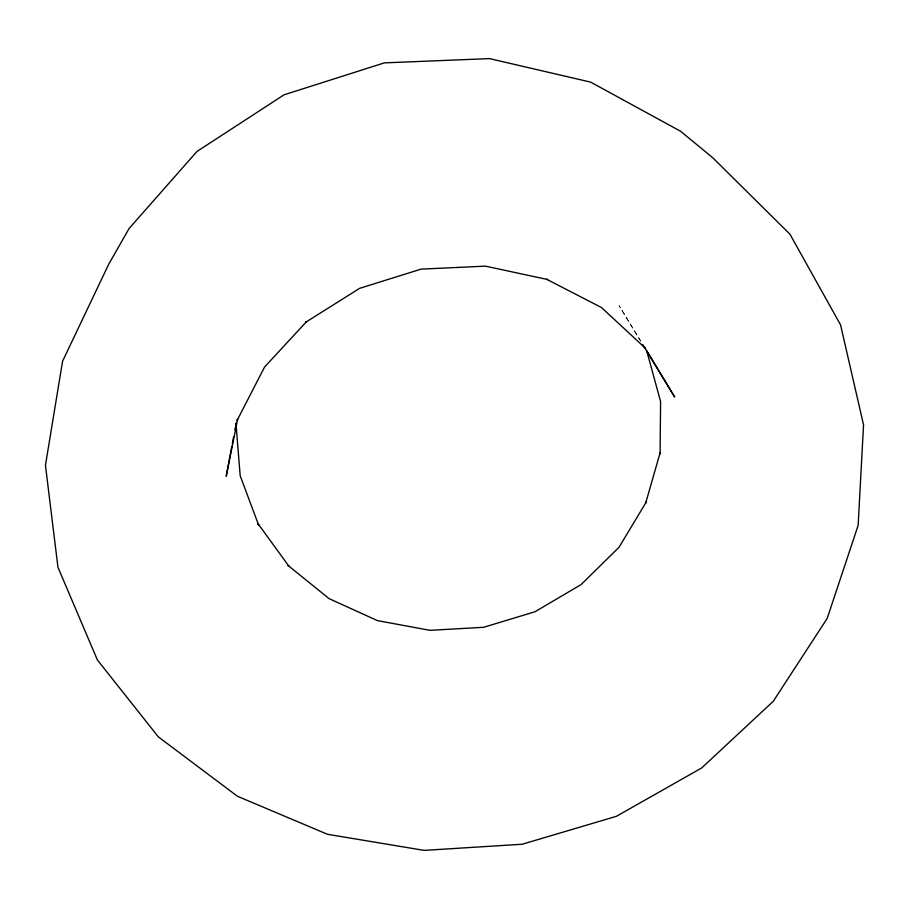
<?xml version="1.0" encoding="UTF-8"?>
<svg xmlns="http://www.w3.org/2000/svg" width="909" height="909" viewBox="0 0 909 909"><rect width="100%" height="100%" fill="white"/><g stroke="black" fill="none" stroke-linecap="round" stroke-linejoin="round"><path stroke-width="0.68" stroke-dasharray="4.54 3.41" d="M640.845 341.295L619.109 305.663L640.459 340.852"/><path stroke-width="1.36" d="M231.84 446.251L226.216 476.305L237.647 419.094L237.056 420.515L264.553 367.043L306.503 321.65L305.765 322.206L359.623 288.346L421.094 269.132L485.417 266.144L547.548 279.517L546.639 279.268L601.497 307.549L645.538 348.363L644.47 347.227M232.352 443.524L233.636 436.695M234.92 429.866L235.431 427.139M642.663 344.5L674.694 397.04L646.606 350.442L660.582 401.528L660.093 453.966L660.173 452.625L645.697 503.018L646.265 501.995L619.018 547.286L581.101 584.578L535.003 611.746L483.622 627.301L430.025 630.335L377.428 620.62L329.035 598.599L287.948 565.375L288.857 566.137L258.02 523.732L258.576 524.959L240.203 475.816L235.908 422.992L235.942 424.401M863.55 424.878L858.141 525.379L827.19 618.427L773.229 701.339L701.68 767.957L616.393 816.316L522.221 844.234L424.196 850.392L327.501 834.292L237.454 796.273L158.336 736.869L97.411 660.002L57.96 567.318L45.45 465.328L62.573 361.225L108.705 264.269L129.101 228.477L196.946 151.485L284.04 94.809L384.359 62.88L489.508 58.608L590.623 82.105L680.557 131.237L712.724 157.723L789.978 234.238L840.541 324.865L863.55 424.878"/></g></svg>
